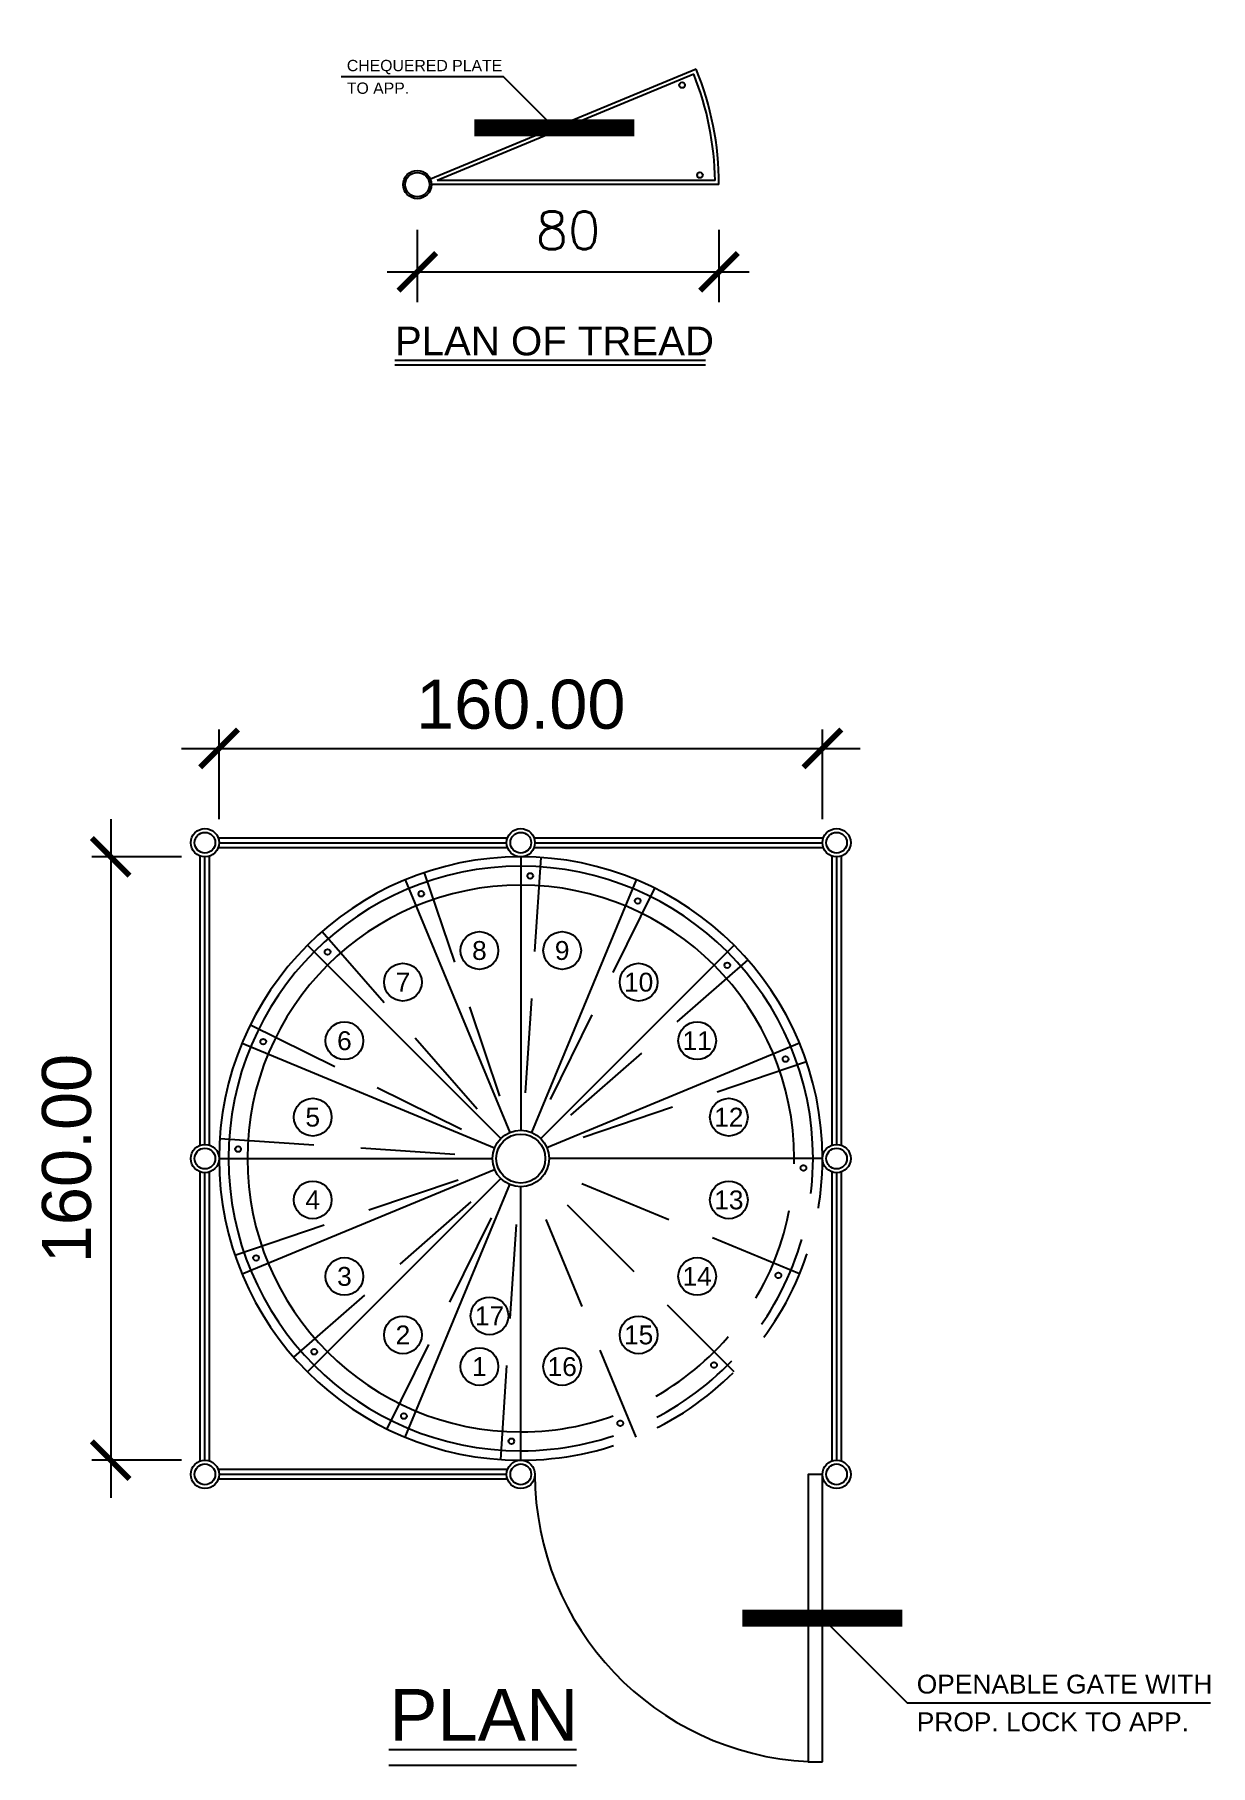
# Model space of a CAD drawing. Header units: centimetres. Extents: x 1155 to 3229, y -6482 to -5598.
# Drawn here: x 1154.8 to 1466.5, y -6482.3 to -6023.4 of the extents above; entities that cross this region are included whole.
import ezdxf
from ezdxf.enums import TextEntityAlignment as Align

# ---------------------------------------------------------------- set-up
doc = ezdxf.new("R2010")
doc.units = ezdxf.units.CM
doc.header["$LTSCALE"] = 100
doc.header["$MEASUREMENT"] = 0
doc.linetypes.add('HIDDEN', pattern=[0.375, 0.25, -0.125])
for name, color, linetype in [('DIM', 1, 'Continuous'), ('DOOR', 1, 'Continuous'), ('HANDRAIL', 161, 'Continuous'), ('MTEXT-1', 2, 'Continuous'), ('STAIRS', 4, 'Continuous'), ('TEXT', 3, 'Continuous'), ('WALL-03', 2, 'Continuous'), ('WINDOW', 1, 'Continuous')]:
    doc.layers.add(name, color=color, linetype=linetype)
doc.styles.add('22', font='romans.shx')
doc.styles.add('ART', font='arial.ttf')
doc.styles.add('ART-PS-1', font='arial.ttf', dxfattribs={"height": 40})
doc.styles.add('ASA', font='romans.shx', dxfattribs={"width": 0.8})
doc.styles.add('DIM-TXT', font='arial.ttf')
doc.dimstyles.new('100', dxfattribs={"dimtxt": 15, "dimasz": 10, "dimexe": 8, "dimexo": 12, "dimgap": 6, "dimtad": 1, "dimdec": 0, "dimzin": 0, "dimdsep": 46, "dimtxsty": '22', "dimblk": 'ARCHTICK', "dimcen": 30, "dimdle": 8, "dimclrd": 1, "dimclre": 1, "dimclrt": 2, "dimadec": 0, "dimazin": 0, "dimtfac": 1, "dimtdec": 0, "dimtmove": 2, "dimatfit": 3, "dimldrblk": 'OBLIQUE', "dimfxl": 100, "dimtolj": 1, "dimtzin": 0, "dimarcsym": 0})
doc.dimstyles.new('AS-20-100-FM', dxfattribs={"dimscale": 0, "dimtxt": 20, "dimasz": 15, "dimexe": 15, "dimexo": 10, "dimgap": 5, "dimtad": 1, "dimtoh": 1, "dimdec": 0, "dimlfac": 0.3937007870000001, "dimzin": 1, "dimdsep": 46, "dimlunit": 3, "dimtxsty": 'ASA', "dimblk1": 'ARCHTICK', "dimblk2": 'ARCHTICK', "dimsah": 1, "dimcen": 15, "dimdle": 15, "dimclrd": 1, "dimclre": 1, "dimclrt": 3, "dimadec": 0, "dimazin": 0, "dimtfac": 1, "dimtdec": 0, "dimtmove": 2, "dimatfit": 3, "dimldrblk": 'ARCHTICK', "dimfxl": 1, "dimtolj": 1, "dimtzin": 0, "dimarcsym": 0})
doc.dimstyles.new('DIM-2', dxfattribs={"dimscale": 0, "dimtxt": 18, "dimasz": 10, "dimexe": 5, "dimexo": 5, "dimgap": 5, "dimtad": 1, "dimdec": 0, "dimlfac": -0.3937007870000001, "dimzin": 1, "dimdsep": 46, "dimtxsty": 'DIM-TXT', "dimblk1": 'ARCHTICK', "dimblk2": 'ARCHTICK', "dimsah": 1, "dimcen": 15, "dimdle": 10, "dimclrd": 1, "dimclre": 1, "dimclrt": 3, "dimadec": 0, "dimazin": 0, "dimtfac": 1, "dimtdec": 0, "dimtmove": 2, "dimatfit": 3, "dimldrblk": 'ARCHTICK', "dimfxl": 1, "dimtolj": 1, "dimtzin": 0, "dimarcsym": 0})

# ---------------------------------------------------------------- blocks, each defined once
blk = doc.blocks.new('_ARCHTICK')
at = {"color": 0, "linetype": 'ByBlock', "const_width": 0.15}
blk.add_lwpolyline([(-0.5, -0.5), (0.5, 0.5)], dxfattribs=at)
blk = doc.blocks.new('*D12')
at = {"layer": 'Defpoints', "color": 0, "transparency": 16777216}
for p in [(1198.6720143323, -6241.411887830072), (1174.922014332303, -6401.411887830072), (1198.6720143323, -6401.411887830072)]:
    blk.add_point(p, dxfattribs=at)
at = {"layer": 'DIM', "color": 1, "lineweight": -2, "transparency": 16777216}
for p, q in [((1174.922014332303, -6231.411887830072), (1174.922014332303, -6411.411887830072)), ((1193.6720143323, -6241.411887830072), (1169.922014332303, -6241.411887830072)), ((1193.6720143323, -6401.411887830072), (1169.922014332303, -6401.411887830072))]:
    blk.add_line(p, q, dxfattribs=at)
at = {"layer": 'DIM', "color": 1, "lineweight": -2, "transparency": 16777216, "xscale": 10, "yscale": 10, "zscale": 10}
for p, rotation in [((1174.922014332303, -6241.411887830072), 90), ((1174.922014332303, -6401.411887830072), 270)]:
    blk.add_blockref('_ARCHTICK', p, dxfattribs=dict(at, rotation=rotation))
at = {"layer": 'DIM', "color": 3, "transparency": 16777216, "insert": (1163.284565491919, -6321.411887830071), "char_height": 13, "attachment_point": 5, "rotation": 90, "style": 'DIM-TXT'}
blk.add_mtext('\\A1;160.00', dxfattribs=at)
blk = doc.blocks.new('*D13')
at = {"layer": 'Defpoints', "color": 0, "transparency": 16777216}
for p in [(1363.672014332299, -6212.661887830069), (1203.672014332299, -6236.411887830069), (1363.672014332299, -6236.411887830069)]:
    blk.add_point(p, dxfattribs=at)
at = {"layer": 'DIM', "color": 1, "lineweight": -2, "transparency": 16777216}
for p, q in [((1203.672014332299, -6231.411887830069), (1203.672014332299, -6207.661887830069)), ((1363.672014332299, -6231.411887830069), (1363.672014332299, -6207.661887830069)), ((1193.672014332299, -6212.661887830069), (1373.672014332299, -6212.661887830069))]:
    blk.add_line(p, q, dxfattribs=at)
at = {"layer": 'DIM', "color": 1, "lineweight": -2, "transparency": 16777216, "xscale": 10, "yscale": 10, "zscale": 10, "rotation": 180}
blk.add_blockref('_ARCHTICK', (1203.672014332299, -6212.661887830069), dxfattribs=at)
at = {"layer": 'DIM', "color": 1, "lineweight": -2, "transparency": 16777216, "xscale": 10, "yscale": 10, "zscale": 10}
blk.add_blockref('_ARCHTICK', (1363.672014332299, -6212.661887830069), dxfattribs=at)
at = {"layer": 'DIM', "color": 3, "transparency": 16777216, "insert": (1283.672014332299, -6201.024438989687), "char_height": 13, "attachment_point": 5, "style": 'DIM-TXT'}
blk.add_mtext('\\A1;160.00', dxfattribs=at)
blk = doc.blocks.new('*D16')
at = {"layer": 'Defpoints', "color": 0, "transparency": 16777216}
for p in [(1256.230265159745, -6063.139911970445), (1336.230265159735, -6063.139911970456), (1336.230265159735, -6086.281563910462)]:
    blk.add_point(p, dxfattribs=at)
at = {"layer": 'WALL-03', "color": 1, "lineweight": -2, "transparency": 16777216}
for p, q in [((1256.230265159745, -6075.139911970445), (1256.230265159745, -6094.281563910462)), ((1336.230265159735, -6075.139911970456), (1336.230265159735, -6094.281563910462)), ((1248.230265159745, -6086.281563910462), (1344.230265159735, -6086.281563910462))]:
    blk.add_line(p, q, dxfattribs=at)
at = {"layer": 'WALL-03', "color": 1, "lineweight": -2, "transparency": 16777216, "xscale": 10, "yscale": 10, "zscale": 10, "rotation": 180}
blk.add_blockref('_ARCHTICK', (1256.230265159745, -6086.281563910462), dxfattribs=at)
at = {"layer": 'WALL-03', "color": 1, "lineweight": -2, "transparency": 16777216, "xscale": 10, "yscale": 10, "zscale": 10}
blk.add_blockref('_ARCHTICK', (1336.230265159735, -6086.281563910462), dxfattribs=at)
at = {"layer": 'WALL-03', "color": 2, "transparency": 16777216, "insert": (1296.23026515974, -6075.281563910462), "char_height": 10, "attachment_point": 5, "style": '22'}
blk.add_mtext('\\A1;80', dxfattribs=at)
blk = doc.blocks.new('_OBLIQUE')
at = {"color": 0, "linetype": 'ByBlock'}
blk.add_line((-0.5, -0.5), (0.5, 0.5), dxfattribs=at)

msp = doc.modelspace()

# ---------------------------------------------------------------- linework, layer by layer
at = {"layer": 'DIM'}
for centre, radius in [((1272.698183718894, -6266.242715807386), 5), ((1294.645844945709, -6266.242715807387), 5), ((1252.421188724948, -6274.641722138049), 5), ((1314.922839939654, -6274.641722138051), 5), ((1236.901848640282, -6290.161062222714), 4.999999999999999), ((1330.442180024319, -6290.161062222717), 5), ((1228.502842309618, -6310.438057216659), 5), ((1338.841186354982, -6310.438057216663), 4.999999999999999), ((1228.502842309617, -6332.385718443474), 5), ((1338.841186354981, -6332.385718443478), 5), ((1236.90184864028, -6352.662713437419), 5), ((1330.442180024317, -6352.662713437423), 5), ((1275.373054930909, -6363.133574172221), 5), ((1252.421188724945, -6368.182053522085), 4.999999999999999), ((1314.922839939651, -6368.182053522088), 5), ((1272.698183718891, -6376.58105985275), 5), ((1294.645844945705, -6376.58105985275), 5)]:
    msp.add_circle(centre, radius, dxfattribs=at)
at = {"layer": 'DOOR'}
msp.add_lwpolyline([(1363.672014332299, -6481.411887830061), (1363.672014332299, -6405.161887830069), (1359.8595143323, -6405.161887830069), (1359.8595143323, -6481.411887830061)], close=True, dxfattribs=at)
msp.add_arc((1363.672014332299, -6405.161887830069), 76.24999999999318, 180, 267.1340160172342, dxfattribs=at)
at = {"layer": 'HANDRAIL'}
for centre, radius in [((1256.230265159745, -6063.139911970445, 6.713566668230427e-05), 3.74992500149949), ((1256.230265159745, -6063.139911970445, 6.713566668230427e-05), 3.224935501289561), ((1286.172014332299, -6246.453566077244), 0.75), ((1257.296405310875, -6251.202719990326), 0.75), ((1314.667021016279, -6253.116137152152), 0.75), ((1232.436243667473, -6266.640583259319), 0.75), ((1338.443318903059, -6270.176117165252), 0.75), ((1215.376263654372, -6290.416881146099), 0.7499999999999999), ((1353.881182172052, -6295.036278808655), 0.7499999999999999), ((1283.672014332299, -6321.411887830069), 7.5), ((1283.672014332299, -6321.411887830069), 6.5), ((1208.713692579464, -6318.911887830078), 0.75), ((1213.462846492546, -6347.787496851503), 0.75), ((1228.90070976154, -6372.647658494905), 0.75), ((1252.677007648319, -6389.707638508005), 0.7499999999999999), ((1281.172014332299, -6396.370209582914), 0.75)]:
    msp.add_circle(centre, radius, dxfattribs=at)
at = {"layer": 'HANDRAIL', "color": 1, "linetype": 'HIDDEN'}
for centre in [(1358.630336085134, -6323.911887830079), (1351.967765010227, -6352.406894514059), (1334.907784997125, -6376.183192400838), (1310.047623353723, -6391.621055669832)]:
    msp.add_circle(centre, 0.75, dxfattribs=at)
at = {"layer": 'HANDRAIL'}
for radius in [77.5, 72.5]:
    msp.add_arc((1283.672014332299, -6321.411887830069), radius, 0, 270, dxfattribs=at)
at = {"layer": 'HANDRAIL', "color": 1, "linetype": 'HIDDEN'}
for radius in [77.5, 72.5]:
    msp.add_arc((1283.672014332299, -6321.411887830069), radius, 270, 0, dxfattribs=at)
at = {"layer": 'STAIRS'}
for p, q in [((1330.140627760648, -6032.525237381248, 6.713566668230427e-05), (1259.694744117086, -6061.704877799768, 6.713566668230427e-05)), ((1336.230265159745, -6063.139911970455, 6.713566668230427e-05), (1259.980190161245, -6063.139911970455, 6.713566668230427e-05)), ((1283.672014332299, -6241.411887830069), (1283.672014332299, -6313.911887830069)), ((1253.057339743088, -6247.501525229166), (1280.801888589557, -6314.482791336235)), ((1314.286688921511, -6247.501525229167), (1286.542140075041, -6314.482791336235)), ((1227.103471837368, -6264.843345335147), (1278.368713473395, -6316.108586971175)), ((1340.240556827231, -6264.843345335148), (1288.975315191204, -6316.108586971174)), ((1209.761651731386, -6290.797213240867), (1276.742917838461, -6318.54176208734)), ((1357.582376933212, -6290.797213240869), (1290.601110826137, -6318.54176208734)), ((1203.672014332289, -6321.411887830078), (1276.172014332299, -6321.411887830079)), ((1209.761651731386, -6352.026562419289), (1276.742917838468, -6324.282013572815)), ((1363.67201433231, -6321.411887830079), (1291.172014332299, -6321.411887830078)), ((1227.103471837368, -6377.980430325009), (1278.368713473405, -6326.715188688973)), ((1253.057339743088, -6395.322250430992), (1280.801888589564, -6328.340984323904)), ((1283.672014332299, -6401.411887830089), (1283.672014332299, -6328.911887830069))]:
    msp.add_line(p, q, dxfattribs=at)
at = {"layer": 'STAIRS', "color": 1}
for p in [(1329.565932421056, -6033.899773065665, 6.713566668230427e-05), (1335.173303864442, -6062.089932970035, 6.713566668230427e-05)]:
    msp.add_line(p, (1261.508866054458, -6062.089932970035, 6.713566668230427e-05), dxfattribs=at)
at = {"layer": 'STAIRS', "color": 1, "linetype": 'HIDDEN'}
for p, q in [((1289.002383879167, -6241.589665607846), (1284.171736477319, -6313.928554496735)), ((1258.049991678358, -6245.625926365421), (1281.26994970849, -6314.306953942759)), ((1319.143275636385, -6249.70561459336), (1286.997445079561, -6314.689424714128)), ((1230.998320162399, -6261.199912754539), (1278.733855503867, -6315.767015166742)), ((1343.88398940784, -6268.738193660179), (1289.316886995635, -6316.473729001646)), ((1211.965741095581, -6285.940626525993), (1276.949551216354, -6318.08645708282)), ((1359.457975796957, -6295.789865176138), (1290.776948219613, -6319.009823206271)), ((1203.849792110066, -6316.081518283212), (1276.188680998966, -6320.91216568506)), ((1207.886052867641, -6347.03391048402), (1276.567080444992, -6323.813952453884)), ((1357.582376933212, -6352.026562419291), (1290.60111082613, -6324.282013572816)), ((1223.460039256759, -6374.085581999979), (1278.027141668973, -6326.350046658501)), ((1248.200753028214, -6393.118161066797), (1280.346583585046, -6328.134350946011)), ((1278.341644785432, -6401.234110052312), (1283.172292187281, -6328.895221163402)), ((1314.28668892151, -6395.322250430992), (1286.542140075034, -6328.340984323904)), ((1340.24055682723, -6377.980430325009), (1288.975315191193, -6326.715188688973))]:
    msp.add_line(p, q, dxfattribs=at)
at = {"layer": 'STAIRS'}
for centre, radius in [((1326.439432999489, -6036.764302949035, 6.713566668230427e-05), 0.749999999999904), ((1331.188586912566, -6060.639911970414, 6.713566668230427e-05), 0.7499999999999039)]:
    msp.add_circle(centre, radius, dxfattribs=at)
at = {"layer": 'STAIRS', "color": 1}
msp.add_arc((1256.230265159745, -6063.139911970445, 6.713566668230427e-05), 78.95002099956992, 0.7620154890933671, 21.73798451098853, dxfattribs=at)
at = {"layer": 'STAIRS'}
for centre, radius, end in [((1256.230265159745, -6063.139911970445, 6.713566668230427e-05), 79.99999999998977, 22.50000000002031), ((1283.672014332299, -6321.411887830069), 80, 270)]:
    msp.add_arc(centre, radius, 0, end, dxfattribs=at)
at = {"layer": 'STAIRS', "color": 1, "linetype": 'HIDDEN'}
msp.add_arc((1283.672014332299, -6321.411887830069), 80, 270, 0, dxfattribs=at)
at = {"layer": 'WALL-03'}
for p, q in [((1332.690505062526, -6109.809748977002, 6.713566668230427e-05), (1250.294737509643, -6109.809748976998, 6.713566668230427e-05)), ((1332.690505062526, -6111.059723977502, 6.713566668230427e-05), (1250.294737509643, -6111.059723977498, 6.713566668230427e-05)), ((1298.473124139253, -6478.179584474371, 6.713566668230425e-05), (1248.716866056133, -6478.179584474369, 6.713566668230425e-05)), ((1298.473124139253, -6482.335824020162, 6.713566668230425e-05), (1248.716866056133, -6482.335824020162, 6.713566668230425e-05))]:
    msp.add_line(p, q, dxfattribs=at)
at = {"layer": 'WINDOW'}
for points in [[(1203.457548238232, -6236.411887830069), (1280.136480426367, -6236.411887830069)], [(1287.207548238232, -6236.411887830069), (1363.886480426367, -6236.411887830069)], [(1198.672014332299, -6317.876353924135), (1198.672014332299, -6241.197421736001)], [(1199.922014332299, -6317.661887830069), (1199.922014332299, -6241.411887830069)], [(1201.172014332299, -6317.876353924135), (1201.172014332299, -6241.197421736001)], [(1203.457548238232, -6238.911887830069), (1280.136480426367, -6238.911887830069)], [(1203.672014332299, -6237.661887830069), (1279.922014332299, -6237.661887830069)], [(1287.207548238232, -6238.911887830069), (1363.886480426367, -6238.911887830069)], [(1287.422014332299, -6237.661887830069), (1363.672014332299, -6237.661887830069)], [(1366.172014332299, -6241.197421736001), (1366.172014332299, -6317.876353924135)], [(1367.422014332299, -6241.411887830069), (1367.422014332299, -6317.661887830069)], [(1368.672014332299, -6241.197421736001), (1368.672014332299, -6317.876353924135)], [(1198.672014332299, -6401.626353924135), (1198.672014332299, -6324.947421736001)], [(1199.922014332299, -6401.411887830069), (1199.922014332299, -6325.161887830069)], [(1201.172014332299, -6401.626353924135), (1201.172014332299, -6324.947421736001)], [(1366.172014332299, -6324.947421736001), (1366.172014332299, -6401.626353924135)], [(1367.422014332299, -6325.161887830069), (1367.422014332299, -6401.411887830069)], [(1368.672014332299, -6324.947421736001), (1368.672014332299, -6401.626353924135)], [(1280.136480426367, -6403.911887830069), (1203.457548238232, -6403.911887830069)], [(1280.136480426367, -6406.411887830069), (1203.457548238232, -6406.411887830069)], [(1279.922014332299, -6405.161887830069), (1203.672014332299, -6405.161887830069)]]:
    msp.add_lwpolyline(points, dxfattribs=at)
at = {"layer": 'WINDOW', "color": 2}
for centre in [(1199.922014332299, -6237.661887830069), (1283.672014332299, -6237.661887830069), (1367.422014332299, -6237.661887830069), (1199.922014332299, -6321.411887830069), (1367.422014332299, -6321.411887830069), (1199.922014332299, -6405.161887830069), (1283.672014332299, -6405.161887830069), (1367.422014332299, -6405.161887830069)]:
    msp.add_circle(centre, 3.75, dxfattribs=at)
at = {"layer": 'WINDOW', "color": 4}
for centre in [(1199.922014332299, -6237.661887830069), (1283.672014332299, -6237.661887830069), (1367.422014332299, -6237.661887830069), (1199.922014332299, -6321.411887830069), (1367.422014332299, -6321.411887830069), (1199.922014332299, -6405.161887830069), (1283.672014332299, -6405.161887830069), (1367.422014332299, -6405.161887830069)]:
    msp.add_circle(centre, 2.75, dxfattribs=at)

# ---------------------------------------------------------------- texts
at = {"layer": 'MTEXT-1', "color": 3, "style": 'ART-PS-1'}
for s, height, p in [('CHEQUERED PLATE', 2.999940001199592, (1237.544992504545, -6033.072353172256, 6.713566668230427e-05)), ('TO APP.', 2.999940001199592, (1237.544992504545, -6039.072233174655, 6.713566668230427e-05)), ('OPENABLE GATE WITH', 5, (1388.672014332299, -6463.286887830065)), ('PROP. LOCK TO APP.', 5, (1388.672014332299, -6473.286887830065))]:
    msp.add_text(s, height=height, dxfattribs=at).set_placement(p)
at = {"layer": 'MTEXT-1', "style": 'ART-PS-1'}
for s, p in [('8', (1272.698183718894, -6266.242715807386)), ('9', (1294.645844945709, -6266.242715807387)), ('7', (1252.421188724948, -6274.641722138049)), ('10', (1314.922839939654, -6274.641722138051)), ('6', (1236.901848640282, -6290.161062222714)), ('11', (1330.442180024319, -6290.161062222717)), ('5', (1228.502842309618, -6310.438057216659)), ('12', (1338.841186354982, -6310.438057216663)), ('4', (1228.502842309617, -6332.385718443474)), ('13', (1338.841186354981, -6332.385718443478)), ('3', (1236.90184864028, -6352.662713437419)), ('14', (1330.442180024317, -6352.662713437423)), ('17', (1275.373054930909, -6363.133574172221)), ('2', (1252.421188724945, -6368.182053522085)), ('15', (1314.922839939651, -6368.182053522088)), ('1', (1272.698183718891, -6376.58105985275)), ('16', (1294.645844945705, -6376.58105985275))]:
    msp.add_text(s, height=5, dxfattribs=at).set_placement(p, align=Align.MIDDLE_CENTER)
at = {"layer": 'TEXT', "style": 'ART'}
for s, height, p in [('PLAN OF TREAD', 7.623379032739133, (1250.294737509643, -6108.421474280314, 6.713566668230427e-05)), ('PLAN', 13.72787854307573, (1248.789728029752, -6475.816443627283, 5.730184526868882e-05))]:
    msp.add_text(s, height=height, dxfattribs=at).set_placement(p)

# ---------------------------------------------------------------- dimensions: what is measured, and where the dimension line sits
at = {"layer": 'DIM'}
for base, p1, p2, angle, picture, middle in [((1363.672014332299, -6212.661887830069), (1203.672014332299, -6236.411887830069), (1363.672014332299, -6236.411887830069), 180, '*D13', (1283.672014332299, -6201.024438989687)), ((1174.922014332303, -6401.411887830072), (1198.672014332299, -6241.411887830069), (1198.672014332299, -6401.411887830069), 90, '*D12', (1163.284565491919, -6321.411887830071))]:
    dim = msp.add_linear_dim(base=base, p1=p1, p2=p2, angle=angle, text='160.00', dimstyle='DIM-2', override={"dimscale": 1, "dimtxt": 13, "dimlfac": 2.5}, dxfattribs=at)
    dim.commit()
    dim.dimension.update_dxf_attribs({"geometry": picture, "text_midpoint": middle})
at = {"layer": 'WALL-03'}
dim = msp.add_linear_dim(base=(1336.230265159735, -6086.281563910462, 6.713566668230427e-05), p1=(1256.230265159745, -6063.139911970445, 6.713566668230427e-05), p2=(1336.230265159735, -6063.139911970456, 6.713566668230427e-05), dimstyle='100', override={"dimtxt": 10, "dimfxl": 0.075}, dxfattribs=at)
dim.commit()
dim.dimension.update_dxf_attribs({"geometry": '*D16', "text_midpoint": (1296.23026515974, -6075.281563910462, 6.713566668230427e-05)})

# ---------------------------------------------------------------- leaders
at = {"layer": 'DIM'}
for points in [[(1292.607294211797, -6048.072053178254, 6.713566668230427e-05), (1279.107564206399, -6034.572323172856, 6.713566668230427e-05), (1236.045022503944, -6034.572323172856, 6.713566668230427e-05)], [(1363.672014332299, -6443.286887830065), (1386.172014332299, -6465.786887830065), (1466.535686128585, -6465.786887830065)]]:
    msp.add_leader(points, dimstyle='AS-20-100-FM', override={"dimscale": 1, "dimasz": 30}, dxfattribs=at)

doc.saveas('drawing.dxf')
